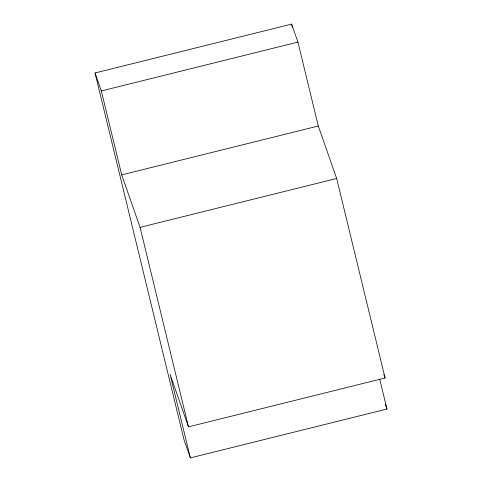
<?xml version="1.0" encoding="UTF-8"?>
<svg xmlns="http://www.w3.org/2000/svg" width="482" height="482" viewBox="0 0 482 482"><rect width="100%" height="100%" fill="white"/><g stroke="black" fill="none" stroke-linecap="round" stroke-linejoin="round"><path stroke-width="0.72" d="M190.366 457.9L184.064 439.915L95.038 72.963L291.634 24.1L297.936 42.085L318.295 126.013L336.671 178.479L385.076 377.99L188.48 426.859L170.104 374.394L190.366 457.9L386.962 409.037L379.738 379.262M95.038 72.963L101.334 90.953L297.936 42.085M101.334 90.953L121.699 174.882L318.295 126.013M121.699 174.882L140.069 227.347L336.671 178.479M383.835 374.448L385.076 377.99M385.269 404.193L386.962 409.037M291.634 24.1L292.52 27.757M140.069 227.347L188.48 426.859"/></g></svg>
